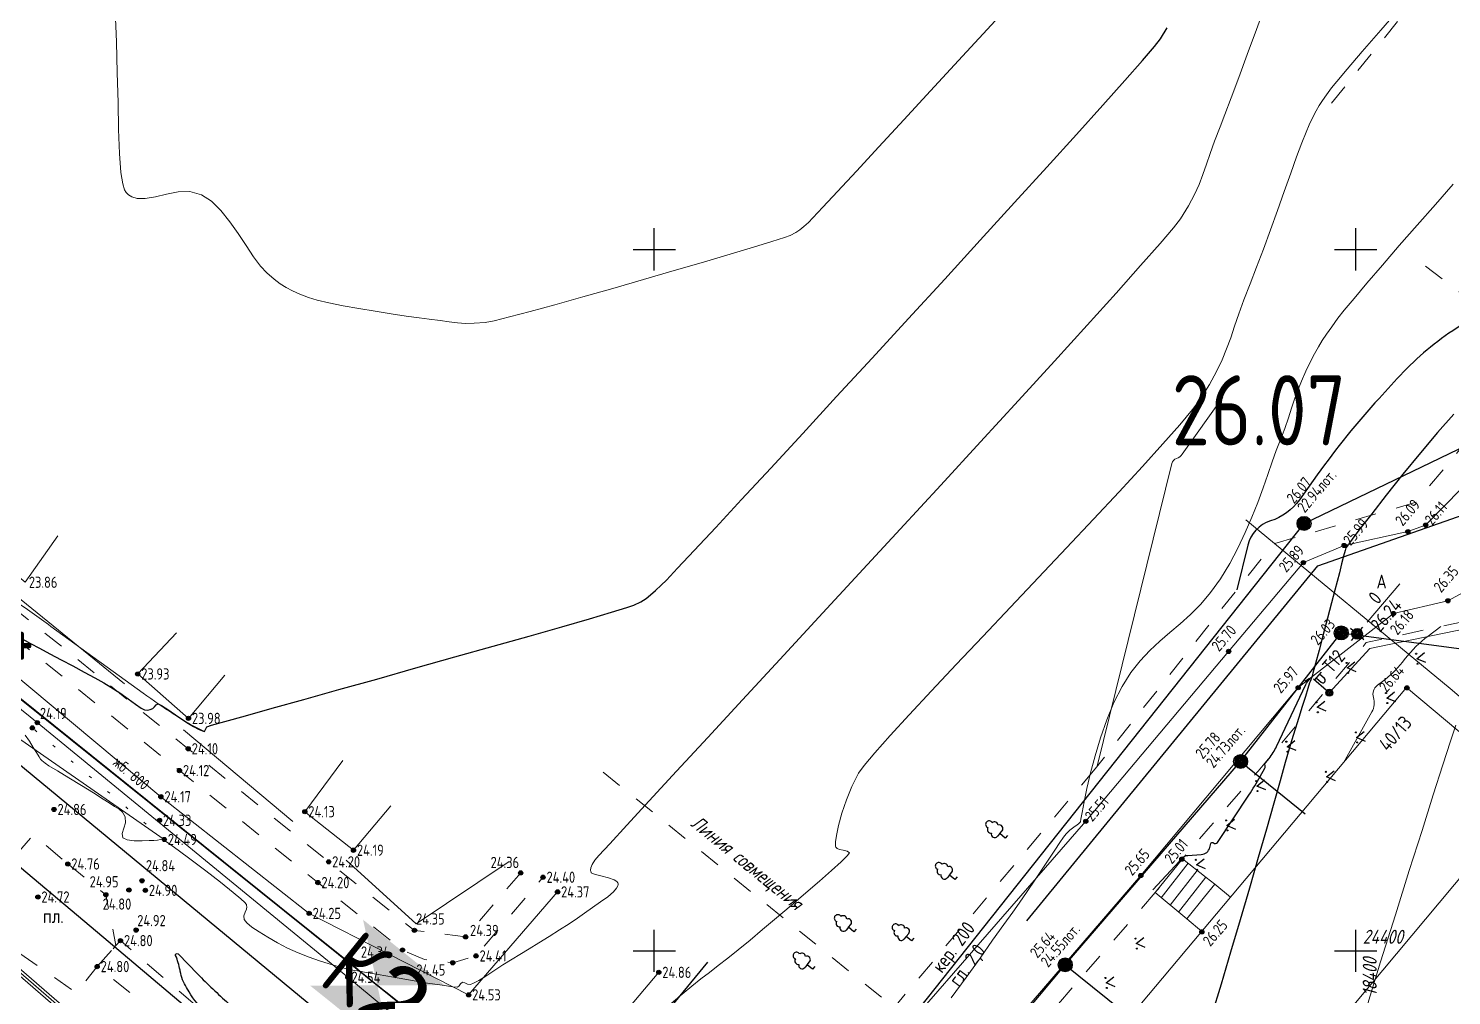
# Model space of a CAD drawing. Header units: metres. Extents: x -149473 to 83396, y -14167 to 104709.
# Drawn here: x -4603.4 to -4552.6, y 42517.1 to 42551.6 of the extents above; entities that cross this region are included whole.
import ezdxf
from ezdxf.enums import TextEntityAlignment as Align

# ---------------------------------------------------------------- set-up
doc = ezdxf.new("R2010")
doc.units = ezdxf.units.M
for name, pattern in [('g5_01_5x1_5', [1.5, 0.75, -0.75]), ('g5_366', [0.85, 0.1, -0.75]), ('осеваяX2', [4, 2.5, -0.5, 0.5, -0.5])]:
    doc.linetypes.add(name, pattern=pattern)
for name, color, linetype, transparency in [('01_Геодезические пункты', 7, 'Continuous', 0.6), ('02_Сетка', 7, 'Continuous', 0.6), ('03_Здания и строения', 7, 'Continuous', 0.6), ('05_Элементы зданий', 7, 'Continuous', 0.6), ('07_Объекты электропередачи', 7, 'Continuous', 0.6), ('10_Границы покрытий и угодий', 7, 'Continuous', 0.6), ('12_Рельеф', 7, 'Continuous', 0.6), ('13_Растительность', 7, 'Continuous', 0.6), ('14_Ограждения', 7, 'Continuous', 0.6), ('19_Горизонтали', 7, 'Continuous', 0.6), ('30_Канализация', 7, 'Continuous', 0.6), ('32_Теплосеть', 7, 'Continuous', 0.6), ('33_Газопровод', 7, 'Continuous', 0.6), ('35_Телефон', 7, 'Continuous', 0.6), ('37_Кабель низкого напряжения', 7, 'Continuous', 0.6), ('44_Крышки колодцев', 7, 'Continuous', 0.6), ('61_Отметки высоты поверхности', 7, 'Continuous', 0.6)]:
    doc.layers.add(name, color=color, linetype=linetype, transparency=transparency)
for name, color, linetype in [('rastr', 7, 'Continuous'), ('Viewport2ForCustomObjects_0', 7, 'Continuous'), ('Сетка', 7, 'Continuous')]:
    doc.layers.add(name, color=color, linetype=linetype)
for name, color, linetype, lineweight in [('Сети_Горизонтали.Вспомогательные', 1, 'Continuous', 9), ('Сети_Горизонтали.Основные', 1, 'Continuous', 30), ('Сети_К2', 40, 'Continuous', 30), ('Сети_К2.Метки', 40, 'Continuous', 30), ('Сети_Трасса', 1, 'осеваяX2', 30)]:
    doc.layers.add(name, color=color, linetype=linetype, lineweight=lineweight)
doc.styles.add('CustomTextStyle121', font='GOST_0.TTF', dxfattribs={"height": 4})
doc.styles.add('CustomTextStyle128', font='GOST_0.TTF', dxfattribs={"height": 5})
doc.styles.add('CustomTextStyle129', font='arial.ttf', dxfattribs={"height": 5})
doc.styles.add('LIKE11', font='GOST_0.TTF')
doc.styles.add('LIKE17', font='GOST_0.TTF')
doc.styles.add('LIKE32', font='GOST_0.TTF')
doc.styles.add('LIKE36', font='GOST_0.TTF')
doc.styles.add('Line_GUGK', font='GOST_0.TTF')
doc.styles.get("Standard").update_dxf_attribs({"font": 'GOST_0.TTF'})
doc.linetypes.add('g5_084a', pattern='A,0.001,[18,GUGK_2005.shx,S=2.5,R=180,X=0,Y=0],0.5,[18,GUGK_2005.shx,S=6,R=180,X=0,Y=0],0.5', length=1.001)
doc.linetypes.add('g5_119_3', pattern='A,4,-1,[31,GUGK_2005.shx,S=0.1,R=0,X=0,Y=0],4,[31,GUGK_2005.shx,S=0.1,R=180,X=0,Y=0],-1', length=10)
doc.linetypes.add('g5_121_t', pattern='A,4,-0.4,["Т",Line_GUGK,S=1,R=0,X=0,Y=-0.5],-1.2,12', length=17.6)
doc.linetypes.add('g5_122_g', pattern='A,1,-1,1.5,-0.4,["Г",Line_GUGK,S=1,R=0,X=0,Y=-0.5],-1.5,1.5,-1,4,-1,4,-1,3', length=20.9)
doc.linetypes.add('g5_122_k', pattern='A,1,-1,1.5,-0.4,["К",Line_GUGK,S=1,R=0,X=0,Y=-0.5],-1.5,1.5,-1,4,-1,4,-1,3', length=20.9)
doc.linetypes.add('g5_122_kl', pattern='A,1,-1,1.5,-0.4,["Кл",Line_GUGK,S=1,R=0,X=0,Y=-0.5],-2.4,1.5,-1,4,-1,4,-1,3', length=21.8)
doc.linetypes.add('g5_122_t', pattern='A,1,-1,1.5,-0.4,["Т",Line_GUGK,S=1,R=0,X=0,Y=-0.5],-1.5,1.5,-1,4,-1,4,-1,3', length=20.9)
doc.linetypes.add('g5_133_t', pattern='A,2,[27,GUGK_2005.shx,S=0.4,R=0,X=0,Y=0],2,-1,2,[27,GUGK_2005.shx,S=0.4,R=0,X=0,Y=0],2,-1,2,[27,GUGK_2005.shx,S=0.4,R=0,X=0,Y=0],2,-0.1,["V",Line_GUGK,S=1,R=0,X=0,Y=-0.5],-1', length=15.1)
doc.linetypes.add('g5_386_4', pattern='A,0,-3.5,[23,GUGK_2005.shx,S=1,R=0,X=3,Y=0],-3.5', length=7)
doc.linetypes.add('g5_397_1', pattern='A,0,-0.625,[39,GUGK_2005.shx,S=0.5,R=0,X=0.5,Y=0],-1.25,[24,GUGK_2005.shx,S=0.5,R=0,X=0.5,Y=0],-0.625', length=2.5)
doc.linetypes.add('g5_472', pattern='A,0,-4,[25,GUGK_2005.shx,S=0.4,R=0,X=0,Y=-0.2],0', length=4)
doc.linetypes.add('g5_474_1a', pattern='A,1,-0.25,[28,GUGK_2005.shx,S=1,R=0,X=0,Y=0],-0.25,1', length=2.5)

# ---------------------------------------------------------------- blocks, each defined once
blk = doc.blocks.new('g5_012')
at = {"color": 92}
for points in [[(0, -1.5), (0, 1.5)], [(-1.5, 0), (1.5, 0)]]:
    blk.add_lwpolyline(points, dxfattribs=at)
blk = doc.blocks.new('g5_330')
blk.add_hatch(color=0).paths.add_polyline_path([(0.15, 0, 1), (-0.15, 0, 1)])
at = {"color": 0}
blk.add_circle((0, 0), 0.15, dxfattribs=at)
blk = doc.blocks.new('g5_416')
at = {"color": 0}
blk.add_lwpolyline([(0.36, 0.6), (0, 0), (-0.36, 0.6)], dxfattribs=at)
for centre in [(-0.36, 0), (0.36, 0)]:
    blk.add_circle(centre, 0.0375, dxfattribs=at)
blk = doc.blocks.new('g5_110_1c')
h = blk.add_hatch(color=255)
edge = h.paths.add_edge_path()
edge.add_arc((0, 0), 0.212, 0, 360)
edge = h.paths.add_edge_path(flags=16)
edge.add_arc((0, 0), 0.0975, 0, 360)
h = blk.add_hatch(color=0)
edge = h.paths.add_edge_path()
edge.add_arc((0, 0), 0.06, 0, 360)
at = {"color": 0}
for p, q in [((0, 0.25), (0, 1.5)), ((0, 1.38), (0.75, 1.38))]:
    blk.add_line(p, q, dxfattribs=at)
blk.add_lwpolyline([(0.2, 1.38), (0.2, 0.93, 1.040016), (0.55, 0.93), (0.55, 1.38)], format="xyb", dxfattribs=at)
for radius in [0.25, 0.06]:
    blk.add_circle((0, 0), radius, dxfattribs=at)
blk = doc.blocks.new('g5_117kb')
h = blk.add_hatch(color=255)
h.paths.add_polyline_path([(0.04, 0.04), (0.46, 0.04, 0.367426), (0.04, 0.46)])
h.paths.add_polyline_path([(-0.04, 0.46, 0.367426), (-0.46, 0.04), (-0.04, 0.04)])
h.paths.add_polyline_path([(-0.04, -0.04), (-0.46, -0.04, 0.367426), (-0.04, -0.46)])
h.paths.add_polyline_path([(0.04, -0.46, 0.367426), (0.46, -0.04), (0.04, -0.04)])
at = {"color": 0}
for points in [[(-0.5, 0), (0.5, 0)], [(0, 0.5), (0, -0.5)]]:
    blk.add_lwpolyline(points, dxfattribs=at)
blk.add_circle((0, 0), 0.5, dxfattribs=at)
blk = doc.blocks.new('g5_117kl')
h = blk.add_hatch(color=255)
h.paths.add_polyline_path([(0.42, 0.2, 0.633652), (-0.42, 0.2)])
h.paths.add_polyline_path([(-0.45, 0.12, 0.067116), (-0.46, 0, 0.067116), (-0.45, -0.12), (0.45, -0.12, 0.067116), (0.46, 0, 0.067116), (0.45, 0.12)])
h.paths.add_polyline_path([(-0.42, -0.2, 0.633652), (0.42, -0.2)])
at = {"color": 0}
for p, q in [((-0.47, 0.16), (0.47, 0.16)), ((-0.47, -0.16), (0.47, -0.16))]:
    blk.add_line(p, q, dxfattribs=at)
blk.add_circle((0, 0), 0.5, dxfattribs=at)
blk = doc.blocks.new('g5_005_1')
h = blk.add_hatch(color=255)
edge = h.paths.add_edge_path()
edge.add_arc((0, 0), 0.338, 0, 360)
edge = h.paths.add_edge_path(flags=16)
edge.add_arc((0, 0), 0.1, 0, 360)
at = {"color": 0}
for p, q in [((-0.625, 0), (-0.375, 0)), ((0, 0.625), (0, 0.375)), ((0.375, 0), (0.625, 0)), ((0, -0.375), (0, -0.625))]:
    blk.add_line(p, q, dxfattribs=at)
for radius in [0.375, 0.0625]:
    blk.add_circle((0, 0), radius, dxfattribs=at)
blk = doc.blocks.new('g5_367_1')
at = {"color": 0}
for points in [[(0, 0.5), (-0.26, 0.5)], [(0, 0.5), (0.26, 0.5)], [(0, 0), (0, 0.5)], [(0.25, 0), (0, 0)]]:
    blk.add_lwpolyline(points, dxfattribs=at)
for centre, start, end in [((-0.2, 1.16), 97.9406, 227.8197), ((0, 1.5), 90, 202.242), ((0, 1.5), 337.758, 90), ((0.2, 1.16), 312.1803, 82.0594), ((-0.26, 0.75), 115.6346, 270), ((0.26, 0.75), 270, 64.3654)]:
    blk.add_arc(centre, 0.25, start, end, dxfattribs=at)
blk = doc.blocks.new('CustomObjectsInViewport2_0')
at = {"layer": 'Сети_Горизонтали.Вспомогательные', "color": 42, "flags": 128}
for points, elevation in [([(2903.6, 1473.3), (2903.7, 1471.06), (2903.75, 1468.84), (2903.8, 1466.73), (2903.84, 1464.8), (2903.91, 1463.11), (2904.01, 1461.74), (2904.14, 1460.93), (2904.27, 1460.5), (2904.37, 1460.32), (2904.42, 1460.26), (2904.54, 1460.16), (2904.78, 1460.02), (2905.17, 1459.89), (2905.73, 1459.88), (2906.47, 1460.01), (2907.26, 1460.21), (2908.08, 1460.37), (2908.91, 1460.39), (2909.75, 1460.15), (2910.46, 1459.69), (2911.13, 1459.03), (2911.77, 1458.24), (2912.37, 1457.39), (2912.93, 1456.53), (2913.46, 1455.74), (2913.95, 1455.07), (2914.4, 1454.59), (2914.92, 1454.15), (2915.37, 1453.81), (2915.79, 1453.54), (2916.23, 1453.3), (2916.75, 1453.07), (2917.38, 1452.83), (2917.99, 1452.64), (2918.83, 1452.45), (2919.85, 1452.24), (2920.97, 1452.04), (2922.13, 1451.85), (2923.28, 1451.67), (2924.35, 1451.51), (2925.27, 1451.39), (2925.98, 1451.3), (2926.77, 1451.2), (2927.41, 1451.1), (2927.99, 1451.03), (2928.56, 1450.99), (2929.2, 1451), (2929.98, 1451.06), (2930.61, 1451.18), (2931.7, 1451.45), (2933.17, 1451.84), (2934.94, 1452.32), (2936.93, 1452.88), (2939.07, 1453.48), (2941.26, 1454.11), (2943.44, 1454.75), (2945.53, 1455.36), (2947.43, 1455.92), (2949.09, 1456.42), (2950.4, 1456.82), (2951.31, 1457.11), (2951.72, 1457.25), (2952.11, 1457.46), (2952.41, 1457.66), (2952.68, 1457.89), (2953.02, 1458.19), (2953.33, 1458.51), (2954.04, 1459.27), (2955.09, 1460.4), (2956.44, 1461.85), (2958.03, 1463.57), (2959.81, 1465.49), (2961.72, 1467.57), (2963.72, 1469.73), (2965.75, 1471.94), (2967.75, 1474.13)], 23.5), ([(2897.18, 1421.64), (2897.49, 1421.2), (2897.76, 1420.77), (2897.99, 1420.39), (2898.17, 1420.1), (2898.28, 1419.93), (2898.38, 1419.82), (2898.48, 1419.73), (2898.6, 1419.64), (2898.87, 1419.46), (2899.48, 1419.09), (2900.29, 1418.6), (2901.19, 1418.05), (2902.05, 1417.52), (2902.75, 1417.08), (2903.17, 1416.81), (2903.55, 1416.56), (2903.87, 1416.37), (2904.13, 1416.15), (2904.32, 1415.82), (2904.34, 1415.4), (2904.21, 1415), (2904.09, 1414.63), (2904.15, 1414.33), (2904.46, 1414.17), (2904.96, 1414.11), (2905.52, 1414.11), (2906.02, 1414.13), (2906.35, 1414.14), (2906.61, 1414.16), (2906.83, 1414.19), (2907.07, 1414.15), (2907.4, 1413.94), (2908.09, 1413.45), (2909.02, 1412.76), (2910.06, 1411.96), (2911.1, 1411.16), (2912.01, 1410.43), (2912.56, 1409.96), (2912.83, 1409.71), (2912.93, 1409.6), (2912.95, 1409.56), (2912.97, 1409.5), (2912.99, 1409.39), (2912.96, 1409.23), (2912.87, 1409.02), (2912.78, 1408.76), (2912.8, 1408.49), (2912.99, 1408.26), (2913.35, 1407.96), (2913.86, 1407.61), (2914.48, 1407.23), (2915.16, 1406.84), (2915.89, 1406.46), (2916.64, 1406.12), (2917.42, 1405.81), (2918.17, 1405.55), (2918.85, 1405.33), (2919.4, 1405.17), (2919.77, 1405.06), (2920.13, 1404.97), (2920.4, 1404.92), (2920.68, 1404.87), (2921.04, 1404.81), (2921.49, 1404.73), (2922.34, 1404.58), (2923.44, 1404.39), (2924.66, 1404.18), (2925.86, 1403.97), (2926.91, 1403.81), (2927.67, 1403.7), (2928, 1403.67), (2928.13, 1403.77), (2928.22, 1403.92), (2928.35, 1404.02), (2928.53, 1403.99), (2928.72, 1403.9), (2928.93, 1403.86), (2929.15, 1403.95), (2929.52, 1404.16), (2930.02, 1404.47), (2930.6, 1404.85), (2931.24, 1405.26), (2931.9, 1405.67), (2932.45, 1406.01), (2933.1, 1406.41), (2933.81, 1406.84), (2934.54, 1407.29), (2935.27, 1407.75), (2935.96, 1408.19), (2936.56, 1408.59), (2937.06, 1408.94), (2937.63, 1409.35), (2938.2, 1409.75), (2938.71, 1410.12), (2939.12, 1410.47), (2939.34, 1410.72), (2939.44, 1410.89), (2939.46, 1410.99), (2939.45, 1411.04), (2939.44, 1411.1), (2939.36, 1411.2), (2939.16, 1411.33), (2938.77, 1411.46), (2938.23, 1411.6), (2937.84, 1411.7), (2937.63, 1411.77), (2937.54, 1411.83), (2937.52, 1411.86), (2937.5, 1411.92), (2937.48, 1412.02), (2937.5, 1412.18), (2937.6, 1412.41), (2937.78, 1412.72), (2938.07, 1413.05), (2938.85, 1413.9), (2940.07, 1415.23), (2941.67, 1416.96), (2943.62, 1419.07), (2945.85, 1421.48), (2948.32, 1424.15), (2950.97, 1427.02), (2953.76, 1430.04), (2956.64, 1433.15), (2959.55, 1436.31), (2962.45, 1439.46), (2965.29, 1442.54), (2968, 1445.5), (2970.55, 1448.29), (2972.89, 1450.86), (2974.95, 1453.15), (2976.7, 1455.11), (2978.08, 1456.68), (2979.04, 1457.81), (2979.54, 1458.45), (2980.1, 1459.36), (2980.53, 1460.17), (2980.87, 1460.9), (2981.14, 1461.61), (2981.4, 1462.33), (2981.66, 1463.11), (2981.97, 1463.99), (2982.36, 1465), (2982.7, 1465.87), (2983.15, 1467.06), (2983.69, 1468.51), (2984.3, 1470.16), (2984.96, 1471.93), (2985.63, 1473.77)], 24.5), ([(2995.37, 1473.67), (2993.83, 1471.9), (2992.5, 1470.37), (2991.43, 1469.12), (2990.68, 1468.24), (2990.31, 1467.78), (2989.96, 1467.29), (2989.67, 1466.88), (2989.43, 1466.51), (2989.21, 1466.13), (2988.98, 1465.69), (2988.71, 1465.14), (2988.49, 1464.63), (2988.19, 1463.85), (2987.82, 1462.85), (2987.4, 1461.69), (2986.94, 1460.4), (2986.45, 1459.04), (2985.95, 1457.66), (2985.45, 1456.29), (2984.96, 1455), (2984.5, 1453.82), (2984.06, 1452.68), (2983.7, 1451.68), (2983.4, 1450.79), (2983.12, 1449.97), (2982.83, 1449.18), (2982.5, 1448.39), (2982.1, 1447.56), (2981.6, 1446.64), (2980.97, 1445.62), (2980.4, 1444.86), (2979.49, 1443.77), (2978.29, 1442.4), (2976.83, 1440.79), (2975.16, 1438.98), (2973.34, 1437.03), (2971.41, 1434.98), (2969.42, 1432.87), (2967.42, 1430.75), (2965.45, 1428.67), (2963.56, 1426.67), (2961.8, 1424.79), (2960.21, 1423.09), (2958.85, 1421.61), (2957.76, 1420.38), (2956.99, 1419.47), (2956.58, 1418.92), (2956.11, 1417.99), (2955.72, 1417.02), (2955.4, 1416.08), (2955.16, 1415.21), (2955.01, 1414.48), (2954.95, 1414.03), (2954.94, 1413.8), (2954.95, 1413.69), (2954.96, 1413.66), (2954.99, 1413.62), (2955.07, 1413.55), (2955.23, 1413.48), (2955.49, 1413.43), (2955.79, 1413.37), (2955.94, 1413.24), (2955.79, 1413.03), (2955.34, 1412.6), (2954.67, 1411.98), (2953.81, 1411.23), (2952.83, 1410.39), (2951.79, 1409.5), (2950.75, 1408.62), (2949.75, 1407.78), (2948.86, 1407.03), (2948, 1406.33), (2947.26, 1405.73), (2946.59, 1405.21), (2945.96, 1404.73), (2945.34, 1404.26), (2944.71, 1403.75), (2944.02, 1403.18), (2943.24, 1402.51)], 25), ([(2998.98, 1460.91), (2997.72, 1459.47), (2996.42, 1457.99), (2995.14, 1456.53), (2993.93, 1455.13), (2992.83, 1453.86), (2991.91, 1452.77), (2991.2, 1451.92), (2990.76, 1451.36), (2990.32, 1450.74), (2989.96, 1450.23), (2989.65, 1449.76), (2989.37, 1449.31), (2989.1, 1448.83), (2988.81, 1448.27), (2988.48, 1447.59), (2988.16, 1446.88), (2987.9, 1446.22), (2987.67, 1445.59), (2987.46, 1444.95), (2987.23, 1444.26), (2986.97, 1443.5), (2986.64, 1442.64), (2986.37, 1441.93), (2986.08, 1441.12), (2985.77, 1440.22), (2985.43, 1439.26), (2985.05, 1438.23), (2984.63, 1437.17), (2984.16, 1436.08), (2983.63, 1434.97), (2983.05, 1433.87), (2982.39, 1432.79), (2981.69, 1431.81), (2980.98, 1430.97), (2980.25, 1430.24), (2979.52, 1429.58), (2978.79, 1428.96), (2978.07, 1428.34), (2977.36, 1427.68), (2976.67, 1426.94), (2976.01, 1426.1), (2975.38, 1425.11), (2974.8, 1423.97), (2974.28, 1422.73), (2973.83, 1421.45), (2973.45, 1420.17), (2973.13, 1418.95), (2972.87, 1417.84), (2972.67, 1416.88), (2972.53, 1416.13), (2972.44, 1415.64), (2972.41, 1415.46), (2972.34, 1415.38), (2972.27, 1415.31), (2972.17, 1415.24), (2971.94, 1415.08), (2971.66, 1414.86), (2971.39, 1414.6), (2971.21, 1414.37), (2970.93, 1413.98), (2970.58, 1413.45), (2970.16, 1412.81), (2969.68, 1412.08), (2969.15, 1411.3), (2968.6, 1410.49), (2968.04, 1409.67), (2967.58, 1409.02), (2966.94, 1408.13), (2966.15, 1407.02), (2965.25, 1405.75), (2964.25, 1404.36), (2963.2, 1402.91)], 25.5), ([(2999.17, 1422.35), (2998.78, 1421.2), (2998.24, 1419.52), (2997.56, 1417.39), (2996.76, 1414.85), (2995.85, 1411.98), (2994.86, 1408.84), (2993.81, 1405.48), (2992.72, 1401.97)], 26.5)]:
    blk.add_lwpolyline(points, dxfattribs=dict(at, elevation=elevation))
at = {"layer": 'Сети_Горизонтали.Основные', "color": 40, "flags": 128}
for points, elevation in [([(2896.81, 1428.59), (2897.56, 1428.18), (2898.2, 1427.84), (2898.94, 1427.44), (2899.74, 1427.01), (2900.57, 1426.57), (2901.39, 1426.13), (2902.14, 1425.72), (2902.78, 1425.36), (2903.28, 1425.07), (2903.93, 1424.65), (2904.53, 1424.22), (2905.05, 1423.84), (2905.45, 1423.57), (2905.69, 1423.44), (2905.9, 1423.42), (2906.08, 1423.46), (2906.27, 1423.54), (2906.41, 1423.66), (2906.51, 1423.79), (2906.65, 1423.86), (2906.89, 1423.75), (2907.35, 1423.46), (2907.89, 1423.08), (2908.42, 1422.72), (2908.82, 1422.47), (2909.19, 1422.26), (2909.54, 1422.07), (2909.82, 1421.94), (2909.97, 1421.91), (2910.04, 1422.05), (2910.12, 1422.23), (2910.47, 1422.34), (2911.42, 1422.61), (2912.89, 1423.02), (2914.79, 1423.56), (2917.04, 1424.19), (2919.55, 1424.89), (2922.24, 1425.64), (2925.03, 1426.43), (2927.82, 1427.21), (2930.55, 1427.98), (2933.11, 1428.7), (2935.43, 1429.36), (2937.42, 1429.94), (2938.99, 1430.4), (2940.07, 1430.73), (2940.57, 1430.9), (2941.06, 1431.15), (2941.44, 1431.39), (2941.77, 1431.64), (2942.11, 1431.94), (2942.53, 1432.32), (2942.89, 1432.68), (2943.69, 1433.53), (2944.88, 1434.8), (2946.41, 1436.45), (2948.25, 1438.43), (2950.33, 1440.67), (2952.61, 1443.14), (2955.03, 1445.77), (2957.56, 1448.52), (2960.14, 1451.33), (2962.73, 1454.14), (2965.27, 1456.92), (2967.71, 1459.6), (2970.02, 1462.13), (2972.13, 1464.46), (2974, 1466.54), (2975.58, 1468.31), (2976.83, 1469.73), (2977.69, 1470.73), (2978.11, 1471.28), (2978.58, 1472.05)], 24), ([(2999.03, 1444.51), (2997.87, 1443.22), (2996.64, 1441.76), (2995.39, 1440.23), (2994.21, 1438.75), (2993.17, 1437.42), (2992.33, 1436.34), (2991.78, 1435.61), (2991.58, 1435.34), (2991.55, 1435.28), (2991.53, 1435.23), (2991.45, 1435.14), (2991.33, 1434.98), (2991.27, 1434.79), (2991.17, 1434.39), (2991.03, 1433.85), (2990.88, 1433.22), (2990.71, 1432.58), (2990.55, 1431.98), (2990.31, 1431.08), (2990.02, 1429.98), (2989.72, 1428.82), (2989.42, 1427.69), (2989.16, 1426.74), (2988.98, 1426.06), (2988.91, 1425.78), (2988.85, 1425.65), (2988.8, 1425.52), (2988.74, 1425.36), (2988.62, 1424.96), (2988.44, 1424.39), (2988.22, 1423.69), (2987.98, 1422.9), (2987.72, 1422.06), (2987.46, 1421.23), (2987.29, 1420.66), (2987.01, 1419.69), (2986.64, 1418.38), (2986.19, 1416.78), (2985.66, 1414.94), (2985.08, 1412.91), (2984.45, 1410.74), (2983.79, 1408.48), (2983.11, 1406.18), (2982.43, 1403.89), (2981.75, 1401.66)], 26)]:
    blk.add_lwpolyline(points, dxfattribs=dict(at, elevation=elevation))
at = {"layer": 'Сети_К2'}
blk.add_line((2949.37, 1382.07), (2895.2, 1425.54), dxfattribs=at)
at = {"layer": 'Сети_К2.Метки', "color": 7, "linetype": 'Continuous', "true_color": 0xffffff}
blk.add_solid([(2921.27, 1408.48, 21.92), (2927.07, 1403.82, 21.92), (2923.3, 1399.13, 21.92), (2917.5, 1403.78, 21.92)], dxfattribs=at)
at = {"layer": 'Сети_Трасса', "ltscale": 5, "flags": 128}
blk.add_lwpolyline([(3045.27, 1304.23), (3024.48, 1321.01), (2949.95, 1381.6), (2816.62, 1488.59), (2738.01, 1530.07), (2660.18, 1571.13), (2652.26, 1575.73), (2565.79, 1625.95)], dxfattribs=at)
at = {"layer": 'Сети_К2.Метки', "linetype": 'Continuous', "style": 'CustomTextStyle121'}
blk.add_text('4', height=4, dxfattribs=at).set_placement((2895.32, 1427.01, 24.23))
at = {"layer": 'Сети_К2.Метки', "linetype": 'Continuous'}
for s, style, p in [('К', 'CustomTextStyle128', (2917.95, 1404.06, 21.92)), ('2', 'CustomTextStyle129', (2920.45, 1402.05, 21.92))]:
    blk.add_text(s, height=5, rotation=321.2558, dxfattribs=dict(at, style=style)).set_placement(p)

msp = doc.modelspace()

# ---------------------------------------------------------------- linework, layer by layer
at = {"layer": '01_Геодезические пункты', "color": 7, "lineweight": 20, "flags": 128}
msp.add_lwpolyline([(-4554.48, 42531.804), (-4555.652, 42530.435)], dxfattribs=at)
at = {"layer": '03_Здания и строения', "color": 7, "linetype": 'Continuous', "lineweight": 20, "flags": 128}
for points in [[(-4517.227, 42563.104), (-4533.902, 42543.06), (-4536.118, 42544.93), (-4551.907, 42526.154), (-4554.241, 42528.107), (-4567.789, 42511.976), (-4563.295, 42508.226), (-4549.979, 42524.146), (-4547.782, 42522.331), (-4531.506, 42541.798), (-4529.23, 42539.941), (-4513.07, 42559.592), (-4517.227, 42563.104)], [(-4604.03, 42534.872), (-4605.228, 42533.304), (-4603.475, 42531.86), (-4602.32, 42533.51)], [(-4598.084, 42530.058), (-4599.469, 42528.592), (-4597.661, 42527.009), (-4596.363, 42528.555)], [(-4592.162, 42525.502), (-4593.514, 42523.683), (-4591.78, 42522.309), (-4590.453, 42523.89)]]:
    msp.add_lwpolyline(points, dxfattribs=at)
at = {"layer": '05_Элементы зданий', "color": 7, "linetype": 'Continuous', "lineweight": 20, "flags": 128}
for points in [[(-4563.201, 42520.798), (-4562.078, 42519.86), (-4561.442, 42520.65), (-4561.078, 42521.101), (-4561.384, 42521.34), (-4562.235, 42522.004), (-4563.201, 42520.798)], [(-4562.987, 42520.619), (-4562.029, 42521.843)], [(-4562.672, 42520.357), (-4561.707, 42521.592)], [(-4562.374, 42520.107), (-4561.4, 42521.353)]]:
    msp.add_lwpolyline(points, dxfattribs=at)
at = {"layer": '10_Границы покрытий и угодий', "color": 7, "linetype": 'Continuous', "lineweight": 20, "flags": 128}
for points in [[(-4575.827, 42510.888), (-4575.662, 42511.864), (-4565.676, 42523.341), (-4560.585, 42529.396), (-4557.922, 42532.559), (-4556.469, 42533.172), (-4554.196, 42533.665), (-4553.562, 42533.896), (-4552.28, 42535.199), (-4543.138, 42546.322), (-4539.759, 42550.432), (-4539.443, 42552.25), (-4539.823, 42553.365), (-4540.604, 42554.225), (-4544.562, 42557.63), (-4545.697, 42558.606), (-4546.478, 42559.278), (-4557.44, 42568.734), (-4566.068, 42576.21)], [(-4530.582, 42557.19), (-4535.633, 42551.021), (-4540.369, 42545.314), (-4550.388, 42533.106), (-4551.498, 42531.887), (-4552.77, 42531.199), (-4554.708, 42530.747), (-4558.105, 42528.104), (-4563.716, 42521.408), (-4570.357, 42513.702), (-4570.849, 42512.415), (-4570.826, 42510.856), (-4570.179, 42509.622), (-4565.066, 42505.216), (-4563.654, 42505.062), (-4562.175, 42505.302), (-4561.25, 42505.904)]]:
    msp.add_lwpolyline(points, dxfattribs=at)
at = {"layer": '10_Границы покрытий и угодий', "color": 7, "linetype": 'g5_01_5x1_5', "lineweight": 20, "flags": 128}
for points in [[(-4621.431, 42550.759), (-4622.587, 42548.976), (-4622.92, 42547.676), (-4622.801, 42546.389), (-4622.173, 42544.92), (-4621.08, 42543.78), (-4616.031, 42539.654), (-4610.399, 42535.123), (-4605.14, 42530.901), (-4597.981, 42525.148), (-4593.046, 42521.156), (-4590.031, 42518.755), (-4589.247, 42518.418), (-4588.238, 42518.298), (-4587.411, 42518.543), (-4585.022, 42521.347)], [(-4585.819, 42521.502), (-4587.782, 42519.221), (-4589.606, 42519.453), (-4592.665, 42521.896), (-4597.669, 42525.927), (-4604.811, 42531.692), (-4609.843, 42535.747), (-4615.552, 42540.337), (-4620.529, 42544.33), (-4621.561, 42545.415), (-4622.061, 42546.61), (-4622.128, 42547.773), (-4621.765, 42548.956), (-4620.832, 42550.253)], [(-4553.572, 42543.126), (-4549.51, 42540.035), (-4553.893, 42534.72), (-4559.005, 42533.219), (-4565.346, 42525.207)], [(-4549.872, 42528.574), (-4552.159, 42530.471), (-4555.682, 42529.71), (-4559.533, 42525.131), (-4561.233, 42523.163), (-4562.235, 42522.004), (-4563.201, 42520.798)], [(-4565.346, 42525.207), (-4576.761, 42511.654), (-4575.827, 42510.888)], [(-4601.962, 42521.82), (-4600.604, 42520.722), (-4600.244, 42518.91), (-4600.914, 42518.163), (-4601.647, 42517.229), (-4605.638, 42519.992), (-4603.75, 42522.205), (-4603.193, 42522.856), (-4601.962, 42521.82)], [(-4561.078, 42521.101), (-4560.519, 42520.632)], [(-4563.201, 42520.798), (-4569.731, 42513.302), (-4570.059, 42512.53), (-4570.016, 42510.953), (-4569.513, 42509.931), (-4564.706, 42505.876), (-4563.415, 42505.906), (-4561.695, 42506.533), (-4560.587, 42507.279)], [(-4562.078, 42519.86), (-4561.544, 42519.412)], [(-4600.244, 42518.91), (-4600.084, 42519.088), (-4596.255, 42515.793), (-4592.794, 42512.848), (-4593.188, 42512.321), (-4593.674, 42511.707), (-4598.009, 42515.85), (-4600.914, 42518.163), (-4600.244, 42518.91)]]:
    msp.add_lwpolyline(points, dxfattribs=at)
at = {"layer": '10_Границы покрытий и угодий', "color": 7, "linetype": 'g5_366', "lineweight": 20, "flags": 128}
msp.add_lwpolyline([(-4598.521, 42522.692), (-4603.227, 42526.671), (-4608.443, 42530.557), (-4615.257, 42535.379), (-4617.832, 42537.574)], dxfattribs=at)
at = {"layer": '12_Рельеф', "color": 7, "linetype": 'g5_084a', "lineweight": 20, "flags": 128}
msp.add_lwpolyline([(-4598.521, 42522.692), (-4603.641, 42526.248), (-4609.003, 42530.412), (-4615.671, 42534.635), (-4618.532, 42536.806)], dxfattribs=at)
at = {"layer": '13_Растительность', "color": 92, "linetype": 'g5_397_1', "lineweight": 20, "flags": 128}
for points in [[(-4599.936, 42528.235), (-4620.985, 42545.33), (-4621.648, 42548.322), (-4620.454, 42550.027)], [(-4593.942, 42523.334), (-4597.832, 42526.598)], [(-4586.267, 42521.881), (-4589.547, 42519.683), (-4592.044, 42521.952)]]:
    msp.add_lwpolyline(points, dxfattribs=at)
at = {"layer": '13_Растительность', "color": 92, "linetype": 'g5_386_4', "lineweight": 20, "flags": 128}
msp.add_lwpolyline([(-4584.504, 42520.825), (-4587.674, 42517.155), (-4593.359, 42520.059), (-4598.643, 42524.216), (-4605.674, 42530.086), (-4611.05, 42534.447), (-4616.359, 42538.863), (-4625.625, 42545.55)], dxfattribs=at)
at = {"layer": '14_Ограждения', "color": 7, "linetype": 'g5_474_1a', "lineweight": 20, "flags": 128}
msp.add_lwpolyline([(-4623.822, 42550.518), (-4627.127, 42546.709), (-4623.227, 42543.42), (-4617.735, 42538.946), (-4608.102, 42530.937), (-4603.048, 42526.857), (-4591.977, 42517.783), (-4585.536, 42512.446), (-4580.896, 42517.958)], dxfattribs=at)
at = {"layer": '14_Ограждения', "color": 7, "linetype": 'g5_472', "lineweight": 20, "flags": 128}
msp.add_lwpolyline([(-4625.355, 42536.336), (-4619.117, 42531.353), (-4584.473, 42501.298)], dxfattribs=at)
at = {"layer": '14_Ограждения', "color": 7, "linetype": 'Continuous', "lineweight": 20, "flags": 128}
for points in [[(-4625.293, 42536.414), (-4619.053, 42531.43), (-4584.407, 42501.374)], [(-4625.418, 42536.258), (-4619.181, 42531.276), (-4584.538, 42501.223)]]:
    msp.add_lwpolyline(points, dxfattribs=at)
at = {"layer": '19_Горизонтали', "color": 32, "linetype": 'Continuous', "lineweight": 30, "flags": 128}
for points, elevation in [([(-4551.507, 42541.555), (-4552.597, 42540.825, 0.06045), (-4554.572, 42539.126), (-4555.221, 42538.415, 0.029768), (-4557.431, 42535.684), (-4558.061, 42534.802, -0.161357), (-4559.098, 42534.046), (-4559.098, 42534.046, 0.2604), (-4559.903, 42533.183), (-4560.297, 42531.586)], 13), ([(-4563.287, 42520.9), (-4562.342, 42521.916, -0.017091), (-4562.205, 42522.053), (-4562.205, 42522.053, -0.174252), (-4562.037, 42522.126), (-4561.561, 42522.156, 0.325587), (-4561.255, 42522.41), (-4561.221, 42522.544, -0.586578), (-4561.119, 42522.571), (-4561.119, 42522.571, 0.478669), (-4560.985, 42522.584), (-4559.864, 42524.277, 0.018841), (-4559.46, 42524.94), (-4559.297, 42525.231, 0.204929), (-4559.287, 42525.332), (-4559.287, 42525.332, -0.24802), (-4559.269, 42525.427), (-4559.145, 42525.582, 0.057641), (-4558.878, 42526.009), (-4557.833, 42528.212, -0.085426), (-4557.7, 42528.4), (-4557.7, 42528.4, 0.898848), (-4557.716, 42528.42), (-4557.865, 42528.323)], 13), ([(-4594.081, 42513.942, 0.037316), (-4594.097, 42513.959), (-4595.667, 42515.319, -0.003524), (-4596.812, 42516.326), (-4597.01, 42516.503, -0.075671), (-4597.637, 42517.26), (-4597.731, 42517.416, -0.087863), (-4597.953, 42517.996), (-4597.961, 42518.039, 0.05191), (-4598.117, 42518.557), (-4598.117, 42518.557, -0.82746), (-4598.033, 42518.613), (-4597.332, 42517.897, 0.018388), (-4596.233, 42516.852), (-4595.708, 42516.388, 0.094824), (-4595.609, 42516.33), (-4595.609, 42516.33, -0.042856), (-4595.504, 42516.281), (-4592.818, 42514.756)], 12.5)]:
    msp.add_lwpolyline(points, format="xyb", dxfattribs=dict(at, elevation=elevation))
at = {"layer": '19_Горизонтали', "color": 32, "linetype": 'Continuous', "lineweight": 20, "flags": 128}
for points, elevation in [([(-4597.084, 42526.546), (-4597.373, 42526.686, -0.03034), (-4597.932, 42526.999), (-4598.205, 42527.174, -0.014009), (-4599.269, 42527.902), (-4602.56, 42530.289, 0.004843), (-4603.909, 42531.247), (-4604.437, 42531.615, -0.014732), (-4604.733, 42531.834), (-4604.733, 42531.834, -0.004276), (-4605.019, 42532.063), (-4608.601, 42534.984, -0.007875), (-4609.326, 42535.595), (-4609.541, 42535.782, 0.046587), (-4609.847, 42536.001), (-4609.847, 42536.001, -0.02714), (-4610.162, 42536.21), (-4613.449, 42538.646)], 12), ([(-4560.786, 42538.453), (-4562.238, 42536.423, -0.161367), (-4562.446, 42536.27), (-4562.446, 42536.27, 0.260411), (-4562.608, 42536.097), (-4565.267, 42525.307)], 12.75), ([(-4556.495, 42525.424), (-4555.478, 42527.244, 0.204931), (-4555.424, 42527.755), (-4555.424, 42527.755, -0.317806), (-4555.282, 42528.189), (-4555.104, 42528.321, 0.066158), (-4554.392, 42529.013), (-4554.292, 42529.14, -0.064275), (-4553.476, 42529.939), (-4553.016, 42530.286)], 13.25)]:
    msp.add_lwpolyline(points, format="xyb", dxfattribs=dict(at, elevation=elevation))
at = {"layer": '30_Канализация', "color": 42, "linetype": 'g5_122_kl', "lineweight": 30, "flags": 128}
for points in [[(-4765.468, 42700.816), (-4769.176, 42628.569), (-4721.982, 42601.158), (-4643.763, 42559.888), (-4577.094, 42506.392), (-4539.83, 42476.096), (-4529.438, 42467.71), (-4503.813, 42475.716), (-4460.379, 42527.88), (-4434.118, 42524.323), (-4423.121, 42522.263), (-4413.186, 42519.778)], [(-4576.022, 42511.106), (-4557.898, 42533.956), (-4551.431, 42537.07), (-4540.258, 42550.885), (-4535.643, 42546.947), (-4521.987, 42563.009), (-4513.221, 42570.458)]]:
    msp.add_lwpolyline(points, dxfattribs=at)
at = {"layer": '30_Канализация', "color": 12, "linetype": 'g5_122_k', "lineweight": 30, "flags": 128}
for points in [[(-4560.157, 42525.471), (-4556.571, 42530.054), (-4552.111, 42529.469), (-4550.225, 42527.764)], [(-4566.41, 42518.224), (-4560.157, 42525.471), (-4557.856, 42523.605)], [(-4571.41, 42512.246), (-4566.41, 42518.224), (-4563.913, 42516.215)]]:
    msp.add_lwpolyline(points, dxfattribs=at)
at = {"layer": '32_Теплосеть', "color": 5, "linetype": 'g5_121_t', "lineweight": 30, "flags": 128}
for points in [[(-4618.389, 42537.549), (-4604.403, 42525.957), (-4585.06, 42509.978), (-4583.348, 42508.568), (-4568.651, 42496.425), (-4562.141, 42491.142), (-4551.855, 42482.718), (-4545.593, 42477.681), (-4540.603, 42473.562), (-4531.401, 42467.245), (-4522.205, 42477.784)], [(-4583.348, 42508.568), (-4579.129, 42513.801), (-4581.341, 42515.652), (-4579.154, 42518.315)]]:
    msp.add_lwpolyline(points, dxfattribs=at)
at = {"layer": '32_Теплосеть', "color": 5, "linetype": 'g5_122_t', "lineweight": 30, "flags": 128}
msp.add_lwpolyline([(-4619.272, 42529.847), (-4616.773, 42532.745), (-4600.674, 42519.203), (-4589.139, 42509.463), (-4576.268, 42498.563), (-4572.162, 42494.967), (-4571.416, 42491.235)], dxfattribs=at)
at = {"layer": '33_Газопровод', "color": 132, "linetype": 'g5_122_g', "lineweight": 30, "flags": 128}
msp.add_lwpolyline([(-4567.778, 42519.799), (-4557.405, 42532.446), (-4551.507, 42534.507), (-4535.614, 42552.443), (-4520.112, 42571.216)], dxfattribs=at)
at = {"layer": '35_Телефон', "color": 6, "linetype": 'g5_133_t', "lineweight": 20, "flags": 128}
msp.add_lwpolyline([(-4559.97, 42534.089), (-4552.683, 42528.071), (-4551.241, 42526.84)], dxfattribs=at)
at = {"layer": '37_Кабель низкого напряжения', "color": 1, "linetype": 'g5_119_3', "lineweight": 20, "flags": 128}
msp.add_lwpolyline([(-4556.996, 42527.922), (-4555.557, 42529.504), (-4552.149, 42530.2), (-4550.172, 42531.6), (-4542.283, 42541.319), (-4531.279, 42554.282)], dxfattribs=at)
at = {"layer": 'rastr', "color": 5, "linetype": 'g5_01_5x1_5', "lineweight": 20, "flags": 128}
for points in [[(-4556.92, 42548.932), (-4532.33, 42579.318)], [(-4582.874, 42525.09), (-4552.489, 42500.5)]]:
    msp.add_lwpolyline(points, dxfattribs=at)

# ---------------------------------------------------------------- block references
at = {"layer": '01_Геодезические пункты', "color": 7, "linetype": 'Continuous', "lineweight": 20, "xscale": 0.5, "yscale": 0.5, "zscale": 0.5, "rotation": 49.42757553168038}
msp.add_blockref('g5_005_1', (-4556.006, 42530.022, 13.12), dxfattribs=at)
at = {"layer": '02_Сетка', "color": 92, "linetype": 'Continuous', "lineweight": 15, "ltscale": 0.5, "xscale": 0.5, "yscale": 0.5, "zscale": 0.5}
for p in [(-4581.056, 42543.725), (-4556.056, 42543.725), (-4581.056, 42518.725), (-4556.056, 42518.725)]:
    msp.add_blockref('g5_012', p, dxfattribs=at)
at = {"layer": '07_Объекты электропередачи', "color": 7, "linetype": 'Continuous', "lineweight": 20, "xscale": 0.5, "yscale": 0.5, "zscale": 0.5, "rotation": 49.42757553168038}
msp.add_blockref('g5_110_1c', (-4556.996, 42527.922, 13.168), dxfattribs=at)
at = {"layer": '13_Растительность', "color": 92, "linetype": 'Continuous', "lineweight": 20, "ltscale": 0.5, "xscale": 0.4999999999999999, "yscale": 0.4999999999999999, "zscale": 0.4999999999999999, "rotation": 277.5631784342272}
for p in [(-4553.877, 42529.136), (-4556.355, 42528.807), (-4554.951, 42527.733), (-4557.43, 42527.403), (-4558.504, 42526), (-4556.026, 42526.329), (-4557.101, 42524.925), (-4559.579, 42524.596), (-4560.653, 42523.193), (-4561.728, 42521.789), (-4563.877, 42518.982), (-4564.952, 42517.578)]:
    msp.add_blockref('g5_416', p, dxfattribs=at)
at = {"layer": '13_Растительность', "color": 92, "linetype": 'Continuous', "lineweight": 20, "xscale": 0.5, "yscale": 0.5, "zscale": 0.5, "rotation": 49.46868666766576}
for p in [(-4568.552, 42522.744), (-4570.346, 42521.261), (-4573.946, 42519.4), (-4571.883, 42519.076), (-4575.416, 42518.065)]:
    msp.add_blockref('g5_367_1', p, dxfattribs=at)
at = {"layer": '44_Крышки колодцев', "color": 7, "linetype": 'Continuous', "lineweight": 20, "xscale": 0.5, "yscale": 0.5, "zscale": 0.5, "rotation": 49.42757553168038}
for name, p in [('g5_117kl', (-4557.898, 42533.956, 13.036)), ('g5_117kb', (-4556.571, 42530.054, 13.014)), ('g5_117kb', (-4560.157, 42525.471, 12.889)), ('g5_117kb', (-4566.41, 42518.224, 12.822))]:
    msp.add_blockref(name, p, dxfattribs=at)
at = {"layer": '61_Отметки высоты поверхности', "color": 7, "linetype": 'Continuous', "lineweight": 20, "xscale": 0.5, "yscale": 0.5, "zscale": 0.5}
for p, rotation in [((-4554.196, 42533.665, 13.046), 49.42757553168038), ((-4553.562, 42533.896, 13.055), 49.42757553168038), ((-4556.469, 42533.172, 12.996), 49.42757553168038), ((-4557.922, 42532.559, 12.944), 49.42757553168038), ((-4552.77, 42531.199, 13.176), 49.42757553168038), ((-4554.708, 42530.747, 13.092), 49.42757553168038), ((-4560.585, 42529.396, 12.851), 49.42757553168038), ((-4558.105, 42528.104, 12.985), 49.42757553168038), ((-4554.23, 42528.096), 320.1837874390728), ((-4565.676, 42523.341, 12.755), 49.42757553168038), ((-4562.252, 42521.994), 320.1837874390728), ((-4563.716, 42521.408, 12.825), 49.42757553168038), ((-4561.539, 42519.4), 320.1837874390728)]:
    msp.add_blockref('g5_330', p, dxfattribs=dict(at, rotation=rotation))
for p in [(-4599.469, 42528.592, 11.966), (-4603.227, 42526.671, 12.14), (-4603.048, 42526.857, 12.094), (-4597.661, 42527.009, 11.989), (-4597.669, 42525.927, 12.052), (-4597.981, 42525.148, 12.062), (-4598.643, 42524.216, 12.084), (-4602.454, 42523.763, 12.428), (-4593.514, 42523.683, 12.065), (-4598.692, 42523.375, 12.165), (-4598.521, 42522.692, 12.247), (-4591.78, 42522.309, 12.094), (-4601.962, 42521.82, 12.379), (-4592.665, 42521.896, 12.101), (-4585.819, 42521.502, 12.181), (-4599.316, 42521.22, 12.422), (-4593.046, 42521.156, 12.1), (-4585.022, 42521.347, 12.201), (-4603.027, 42520.643, 12.362), (-4600.604, 42520.722, 12.402), (-4599.782, 42520.893, 12.476), (-4599.197, 42520.88, 12.451), (-4584.504, 42520.825, 12.184), (-4593.359, 42520.059, 12.125), (-4599.526, 42519.464, 12.459), (-4600.084, 42519.088, 12.401), (-4589.606, 42519.453, 12.175), (-4587.782, 42519.221, 12.193), (-4590.031, 42518.755, 12.171), (-4587.411, 42518.543, 12.206), (-4600.914, 42518.163, 12.398), (-4588.238, 42518.298, 12.225), (-4580.896, 42517.958, 12.431), (-4591.977, 42517.783, 12.272), (-4587.674, 42517.155, 12.266)]:
    msp.add_blockref('g5_330', p, dxfattribs=at)
at = {"layer": 'Viewport2ForCustomObjects_0', "xscale": 0.5, "yscale": 0.5, "zscale": 0.5}
msp.add_blockref('CustomObjectsInViewport2_0', (-6052.071, 41815.592), dxfattribs=at)

# ---------------------------------------------------------------- texts
at = {"color": 7, "linetype": 'Continuous', "lineweight": 15, "ltscale": 0.5, "style": 'LIKE11'}
for s, p in [('22.94лот.', (-4557.872, 42534.308)), ('26.07', (-4558.252, 42534.633)), ('26.03', (-4557.4, 42529.584)), ('24.73лот.', (-4561.124, 42525.208)), ('25.78', (-4561.504, 42525.533)), ('24.55лот.', (-4567.018, 42518.108)), ('25.64', (-4567.398, 42518.433))]:
    msp.add_text(s, height=0.4, rotation=49.4276, dxfattribs=at).set_placement(p)
at = {"color": 6, "linetype": 'ByBlock', "lineweight": 60, "insert": (-4562.614, 42539.241), "char_height": 2.5, "attachment_point": 1}
msp.add_mtext_dynamic_manual_height_columns('26.07', width=11.20535, gutter_width=6.25, heights=[0], dxfattribs=at)
at = {"layer": '01_Геодезические пункты', "color": 7, "linetype": 'Continuous', "lineweight": 20, "ltscale": 0.5, "style": 'LIKE36'}
for s, p in [('0', (-4555.268, 42531.038)), ('26.24', (-4555.192, 42530.05)), ('T12', (-4556.911, 42528.581))]:
    msp.add_text(s, height=0.5, rotation=49.4276, dxfattribs=at).set_placement(p)
at = {"layer": '03_Здания и строения', "color": 7, "linetype": 'Continuous', "lineweight": 15, "style": 'LIKE36'}
msp.add_text('40/13', height=0.5, rotation=49.1051, dxfattribs=at).set_placement((-4554.901, 42525.799))
at = {"layer": '10_Границы покрытий и угодий', "color": 7, "linetype": 'Continuous', "lineweight": 15, "style": 'LIKE11'}
for s, p in [('А', (-4555.314, 42531.637)), ('пл.', (-4602.846, 42519.712))]:
    msp.add_text(s, height=0.5, dxfattribs=at).set_placement(p)
at = {"layer": '30_Канализация', "color": 42, "linetype": 'Continuous', "lineweight": 20, "style": 'LIKE11'}
msp.add_text('жб. 800', height=0.4, rotation=319.949, dxfattribs=at).set_placement((-4600.383, 42525.37, 6.082))
at = {"layer": '30_Канализация', "color": 42, "linetype": 'Continuous', "lineweight": 15, "style": 'LIKE32'}
for s, p in [('кер. 200', (-4570.803, 42517.899)), ('гл. 2,0', (-4570.201, 42517.413))]:
    msp.add_text(s, height=0.5, rotation=53.3085, dxfattribs=at).set_placement(p)
at = {"layer": '61_Отметки высоты поверхности', "color": 7, "linetype": 'Continuous', "lineweight": 15, "ltscale": 0.5, "style": 'LIKE17'}
for s, p in [('26.09', (-4554.381, 42533.834)), ('26.11', (-4553.329, 42533.861)), ('25.99', (-4556.235, 42533.137)), ('25.89', (-4558.53, 42532.183)), ('26.35', (-4553.011, 42531.463)), ('26.18', (-4554.568, 42529.95)), ('25.70', (-4560.926, 42529.361)), ('25.97', (-4558.724, 42527.873)), ('26.64', (-4554.958, 42527.906)), ('25.51', (-4565.443, 42523.305)), ('25.01', (-4562.607, 42521.79, 2.133)), ('25.65', (-4564.024, 42521.372)), ('26.25', (-4561.239, 42518.853, 2.133))]:
    msp.add_text(s, height=0.4, rotation=49.4276, dxfattribs=at).set_placement(p)
for s, p in [('23.86', (-4603.35, 42531.66)), ('23.93', (-4599.344, 42528.392)), ('24.19', (-4602.955, 42526.986)), ('23.98', (-4597.536, 42526.809)), ('24.10', (-4597.544, 42525.727)), ('24.12', (-4597.856, 42524.948)), ('24.17', (-4598.518, 42524.016)), ('24.86', (-4602.329, 42523.563)), ('24.13', (-4593.389, 42523.483)), ('24.33', (-4598.567, 42523.175)), ('24.49', (-4598.396, 42522.492)), ('24.20', (-4592.54, 42521.696)), ('24.19', (-4591.655, 42522.109)), ('24.36', (-4586.891, 42521.675)), ('24.76', (-4601.837, 42521.62)), ('24.84', (-4599.179, 42521.559)), ('24.95', (-4601.182, 42520.986)), ('24.90', (-4599.072, 42520.68)), ('24.20', (-4592.921, 42520.956)), ('24.40', (-4584.897, 42521.147)), ('24.72', (-4602.902, 42520.443)), ('24.80', (-4600.719, 42520.191)), ('24.37', (-4584.379, 42520.625)), ('24.25', (-4593.234, 42519.859)), ('24.35', (-4589.549, 42519.66)), ('24.92', (-4599.486, 42519.602)), ('24.39', (-4587.625, 42519.252)), ('24.80', (-4599.959, 42518.888)), ('24.34', (-4591.513, 42518.482)), ('24.41', (-4587.286, 42518.343)), ('24.80', (-4600.789, 42517.963)), ('24.45', (-4589.538, 42517.843)), ('24.86', (-4580.771, 42517.758)), ('24.54', (-4591.852, 42517.583)), ('24.53', (-4587.549, 42516.955))]:
    msp.add_text(s, height=0.4, dxfattribs=at).set_placement(p)
at = {"layer": 'rastr', "color": 5, "linetype": 'Continuous', "lineweight": 15, "oblique": 15}
msp.add_text('Линия совмещения', height=0.5, rotation=320.9952, dxfattribs=at).set_placement((-4579.792, 42523.2))
at = {"layer": 'Сетка', "color": 3, "oblique": 15}
msp.add_text('24400', height=0.5, dxfattribs=at).set_placement((-4555.806, 42518.975))
msp.add_text('18400', height=0.5, rotation=90, dxfattribs=at).set_placement((-4555.806, 42518.475), align=Align.TOP_RIGHT)

doc.saveas('drawing.dxf')
